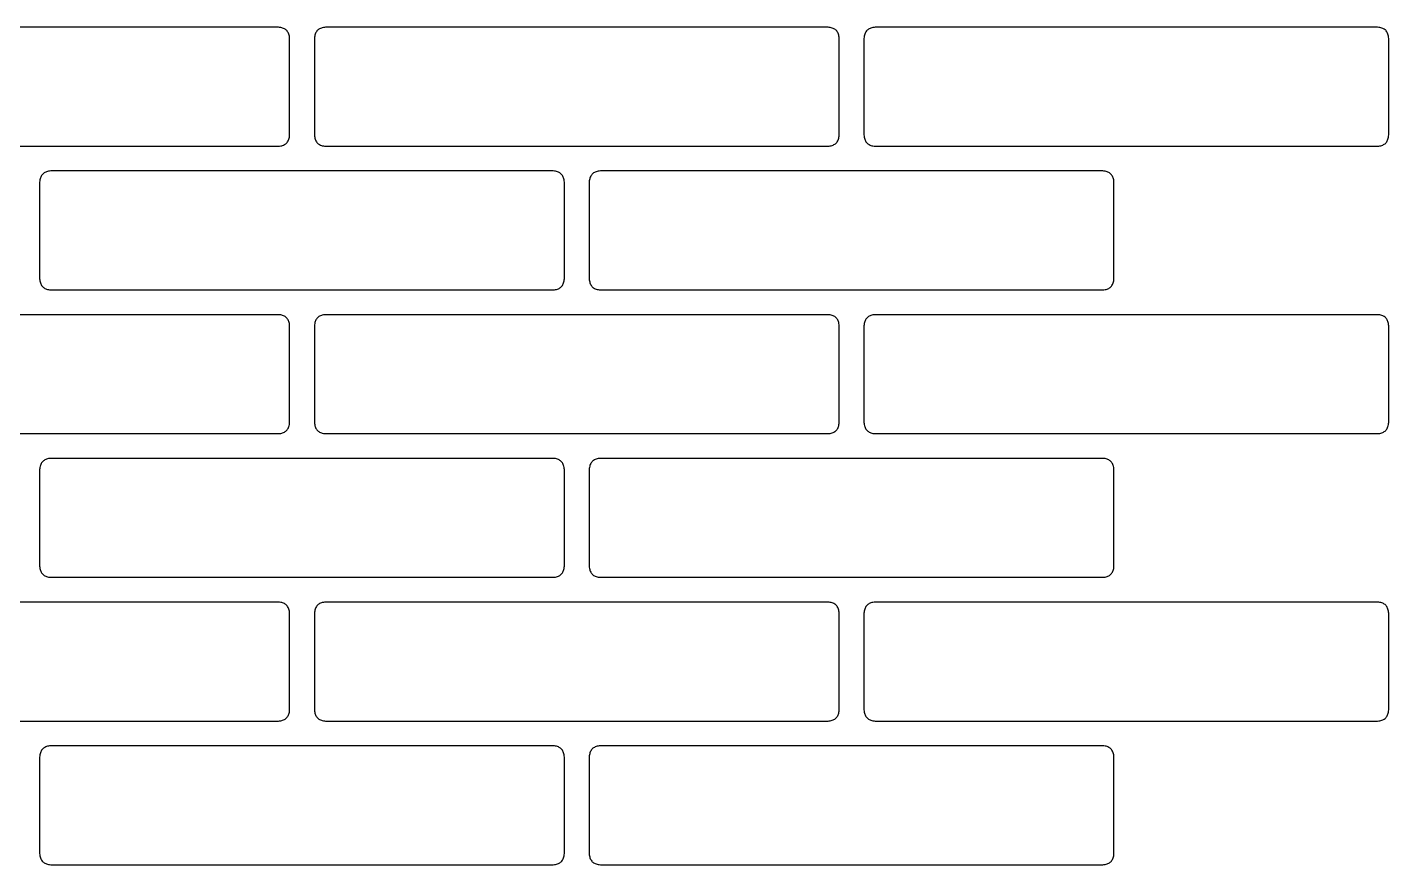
# Model space of a CAD drawing. Header units: metres. Extents: x 0 to 1210, y 0 to 744.
# Drawn here: x 660 to 1210, y 0 to 338 of the extents above; entities that cross this region are included whole.
import ezdxf

# ---------------------------------------------------------------- set-up
doc = ezdxf.new("R2010")
doc.units = ezdxf.units.M

msp = doc.modelspace()

# ---------------------------------------------------------------- linework, layer by layer
for p, q in [((761.36, 338), (559.55, 338)), ((761.85, 337.99), (761.36, 338)), ((762.31, 337.95), (761.85, 337.99)), ((762.75, 337.89), (762.31, 337.95)), ((763.16, 337.8), (762.75, 337.89)), ((763.55, 337.69), (763.16, 337.8)), ((763.91, 337.55), (763.55, 337.69)), ((764.25, 337.39), (763.91, 337.55)), ((764.56, 337.2), (764.25, 337.39)), ((764.85, 336.99), (764.56, 337.2)), ((765.11, 336.75), (764.85, 336.99)), ((765.35, 336.49), (765.11, 336.75)), ((765.56, 336.2), (765.35, 336.49)), ((765.75, 335.89), (765.56, 336.2)), ((765.91, 335.55), (765.75, 335.89)), ((766.05, 335.19), (765.91, 335.55)), ((776.81, 335.55), (776.68, 335.19)), ((776.98, 335.89), (776.81, 335.55)), ((777.16, 336.2), (776.98, 335.89)), ((777.38, 336.49), (777.16, 336.2)), ((777.61, 336.75), (777.38, 336.49)), ((777.88, 336.99), (777.61, 336.75)), ((778.16, 337.2), (777.88, 336.99)), ((778.48, 337.39), (778.16, 337.2)), ((778.81, 337.55), (778.48, 337.39)), ((779.18, 337.69), (778.81, 337.55)), ((779.56, 337.8), (779.18, 337.69)), ((779.98, 337.89), (779.56, 337.8)), ((780.41, 337.95), (779.98, 337.89)), ((780.88, 337.99), (780.41, 337.95)), ((781.36, 338), (780.88, 337.99)), ((983.18, 338), (781.36, 338)), ((983.67, 337.99), (983.18, 338)), ((984.13, 337.95), (983.67, 337.99)), ((984.57, 337.89), (984.13, 337.95)), ((984.98, 337.8), (984.57, 337.89)), ((985.37, 337.69), (984.98, 337.8)), ((985.73, 337.55), (985.37, 337.69)), ((986.07, 337.39), (985.73, 337.55)), ((986.38, 337.2), (986.07, 337.39)), ((986.67, 336.99), (986.38, 337.2)), ((986.93, 336.75), (986.67, 336.99)), ((987.17, 336.49), (986.93, 336.75)), ((987.38, 336.2), (987.17, 336.49)), ((987.57, 335.89), (987.38, 336.2)), ((987.73, 335.55), (987.57, 335.89)), ((987.87, 335.19), (987.73, 335.55)), ((998.63, 335.55), (998.49, 335.19)), ((998.79, 335.89), (998.63, 335.55)), ((998.98, 336.2), (998.79, 335.89)), ((999.19, 336.49), (998.98, 336.2)), ((999.43, 336.75), (999.19, 336.49)), ((999.69, 336.99), (999.43, 336.75)), ((999.98, 337.2), (999.69, 336.99)), ((1000.29, 337.39), (999.98, 337.2)), ((1000.63, 337.55), (1000.29, 337.39)), ((1000.99, 337.69), (1000.63, 337.55)), ((1001.38, 337.8), (1000.99, 337.69)), ((1001.79, 337.89), (1001.38, 337.8)), ((1002.23, 337.95), (1001.79, 337.89)), ((1002.69, 337.99), (1002.23, 337.95)), ((1003.18, 338), (1002.69, 337.99)), ((1205, 338), (1003.18, 338)), ((1205.49, 337.99), (1205, 338)), ((1205.95, 337.95), (1205.49, 337.99)), ((1206.39, 337.89), (1205.95, 337.95)), ((1206.8, 337.8), (1206.39, 337.89)), ((1207.19, 337.69), (1206.8, 337.8)), ((1207.55, 337.55), (1207.19, 337.69)), ((1207.89, 337.39), (1207.55, 337.55)), ((1208.2, 337.2), (1207.89, 337.39)), ((1208.49, 336.99), (1208.2, 337.2)), ((1208.75, 336.75), (1208.49, 336.99)), ((1208.99, 336.49), (1208.75, 336.75)), ((1209.2, 336.2), (1208.99, 336.49)), ((1209.39, 335.89), (1209.2, 336.2)), ((1209.55, 335.55), (1209.39, 335.89)), ((1209.69, 335.19), (1209.55, 335.55)), ((766.16, 334.8), (766.05, 335.19)), ((766.25, 334.39), (766.16, 334.8)), ((766.31, 333.95), (766.25, 334.39)), ((766.35, 333.49), (766.31, 333.95)), ((766.36, 333), (766.35, 333.49)), ((766.36, 295), (766.36, 333)), ((776.38, 333.49), (776.36, 333)), ((776.36, 333), (776.36, 295)), ((776.41, 333.95), (776.38, 333.49)), ((776.48, 334.39), (776.41, 333.95)), ((776.56, 334.8), (776.48, 334.39)), ((776.68, 335.19), (776.56, 334.8)), ((987.98, 334.8), (987.87, 335.19)), ((988.07, 334.39), (987.98, 334.8)), ((988.13, 333.95), (988.07, 334.39)), ((988.17, 333.49), (988.13, 333.95)), ((988.18, 333), (988.17, 333.49)), ((988.18, 295), (988.18, 333)), ((998.19, 333.49), (998.18, 333)), ((998.18, 333), (998.18, 295)), ((998.23, 333.95), (998.19, 333.49)), ((998.29, 334.39), (998.23, 333.95)), ((998.38, 334.8), (998.29, 334.39)), ((998.49, 335.19), (998.38, 334.8)), ((1209.8, 334.8), (1209.69, 335.19)), ((1209.89, 334.39), (1209.8, 334.8)), ((1209.95, 333.95), (1209.89, 334.39)), ((1209.99, 333.49), (1209.95, 333.95)), ((1210, 333), (1209.99, 333.49)), ((1210, 295), (1210, 333)), ((765.11, 291.25), (765.35, 291.51)), ((765.35, 291.51), (765.56, 291.8)), ((765.56, 291.8), (765.75, 292.11)), ((765.75, 292.11), (765.91, 292.45)), ((765.91, 292.45), (766.05, 292.81)), ((766.05, 292.81), (766.16, 293.2)), ((766.16, 293.2), (766.25, 293.61)), ((766.25, 293.61), (766.31, 294.05)), ((766.31, 294.05), (766.35, 294.51)), ((766.35, 294.51), (766.36, 295)), ((776.36, 295), (776.38, 294.51)), ((776.38, 294.51), (776.41, 294.05)), ((776.41, 294.05), (776.48, 293.61)), ((776.48, 293.61), (776.56, 293.2)), ((776.56, 293.2), (776.68, 292.81)), ((776.68, 292.81), (776.81, 292.45)), ((776.81, 292.45), (776.98, 292.11)), ((776.98, 292.11), (777.16, 291.8)), ((777.16, 291.8), (777.38, 291.51)), ((777.38, 291.51), (777.61, 291.25)), ((986.93, 291.25), (987.17, 291.51)), ((987.17, 291.51), (987.38, 291.8)), ((987.38, 291.8), (987.57, 292.11)), ((987.57, 292.11), (987.73, 292.45)), ((987.73, 292.45), (987.87, 292.81)), ((987.87, 292.81), (987.98, 293.2)), ((987.98, 293.2), (988.07, 293.61)), ((988.07, 293.61), (988.13, 294.05)), ((988.13, 294.05), (988.17, 294.51)), ((988.17, 294.51), (988.18, 295)), ((998.18, 295), (998.19, 294.51)), ((998.19, 294.51), (998.23, 294.05)), ((998.23, 294.05), (998.29, 293.61)), ((998.29, 293.61), (998.38, 293.2)), ((998.38, 293.2), (998.49, 292.81)), ((998.49, 292.81), (998.63, 292.45)), ((998.63, 292.45), (998.79, 292.11)), ((998.79, 292.11), (998.98, 291.8)), ((998.98, 291.8), (999.19, 291.51)), ((999.19, 291.51), (999.43, 291.25)), ((1208.75, 291.25), (1208.99, 291.51)), ((1208.99, 291.51), (1209.2, 291.8)), ((1209.2, 291.8), (1209.39, 292.11)), ((1209.39, 292.11), (1209.55, 292.45)), ((1209.55, 292.45), (1209.69, 292.81)), ((1209.69, 292.81), (1209.8, 293.2)), ((1209.8, 293.2), (1209.89, 293.61)), ((1209.89, 293.61), (1209.95, 294.05)), ((1209.95, 294.05), (1209.99, 294.51)), ((1209.99, 294.51), (1210, 295)), ((559.55, 290), (761.36, 290)), ((761.36, 290), (761.85, 290.01)), ((761.85, 290.01), (762.31, 290.05)), ((762.31, 290.05), (762.75, 290.11)), ((762.75, 290.11), (763.16, 290.2)), ((763.16, 290.2), (763.55, 290.31)), ((763.55, 290.31), (763.91, 290.45)), ((763.91, 290.45), (764.25, 290.61)), ((764.25, 290.61), (764.56, 290.8)), ((764.56, 290.8), (764.85, 291.01)), ((764.85, 291.01), (765.11, 291.25)), ((777.61, 291.25), (777.88, 291.01)), ((777.88, 291.01), (778.16, 290.8)), ((778.16, 290.8), (778.48, 290.61)), ((778.48, 290.61), (778.81, 290.45)), ((778.81, 290.45), (779.18, 290.31)), ((779.18, 290.31), (779.56, 290.2)), ((779.56, 290.2), (779.98, 290.11)), ((779.98, 290.11), (780.41, 290.05)), ((780.41, 290.05), (780.88, 290.01)), ((780.88, 290.01), (781.36, 290)), ((781.36, 290), (983.18, 290)), ((983.18, 290), (983.67, 290.01)), ((983.67, 290.01), (984.13, 290.05)), ((984.13, 290.05), (984.57, 290.11)), ((984.57, 290.11), (984.98, 290.2)), ((984.98, 290.2), (985.37, 290.31)), ((985.37, 290.31), (985.73, 290.45)), ((985.73, 290.45), (986.07, 290.61)), ((986.07, 290.61), (986.38, 290.8)), ((986.38, 290.8), (986.67, 291.01)), ((986.67, 291.01), (986.93, 291.25)), ((999.43, 291.25), (999.69, 291.01)), ((999.69, 291.01), (999.98, 290.8)), ((999.98, 290.8), (1000.29, 290.61)), ((1000.29, 290.61), (1000.63, 290.45)), ((1000.63, 290.45), (1000.99, 290.31)), ((1000.99, 290.31), (1001.38, 290.2)), ((1001.38, 290.2), (1001.79, 290.11)), ((1001.79, 290.11), (1002.23, 290.05)), ((1002.23, 290.05), (1002.69, 290.01)), ((1002.69, 290.01), (1003.18, 290)), ((1003.18, 290), (1205, 290)), ((1205, 290), (1205.49, 290.01)), ((1205.49, 290.01), (1205.95, 290.05)), ((1205.95, 290.05), (1206.39, 290.11)), ((1206.39, 290.11), (1206.8, 290.2)), ((1206.8, 290.2), (1207.19, 290.31)), ((1207.19, 290.31), (1207.55, 290.45)), ((1207.55, 290.45), (1207.89, 290.61)), ((1207.89, 290.61), (1208.2, 290.8)), ((1208.2, 290.8), (1208.49, 291.01)), ((1208.49, 291.01), (1208.75, 291.25)), ((665.47, 275.49), (665.45, 275)), ((665.45, 275), (665.45, 237)), ((665.5, 275.95), (665.47, 275.49)), ((665.57, 276.39), (665.5, 275.95)), ((665.65, 276.8), (665.57, 276.39)), ((665.77, 277.19), (665.65, 276.8)), ((665.9, 277.55), (665.77, 277.19)), ((666.07, 277.89), (665.9, 277.55)), ((666.25, 278.2), (666.07, 277.89)), ((666.47, 278.49), (666.25, 278.2)), ((666.7, 278.75), (666.47, 278.49)), ((666.97, 278.99), (666.7, 278.75)), ((667.25, 279.2), (666.97, 278.99)), ((667.57, 279.39), (667.25, 279.2)), ((667.9, 279.55), (667.57, 279.39)), ((668.27, 279.69), (667.9, 279.55)), ((668.65, 279.8), (668.27, 279.69)), ((669.07, 279.89), (668.65, 279.8)), ((669.5, 279.95), (669.07, 279.89)), ((669.97, 279.99), (669.5, 279.95)), ((670.45, 280), (669.97, 279.99)), ((872.27, 280), (670.45, 280)), ((872.76, 279.99), (872.27, 280)), ((873.22, 279.95), (872.76, 279.99)), ((873.66, 279.89), (873.22, 279.95)), ((874.07, 279.8), (873.66, 279.89)), ((874.46, 279.69), (874.07, 279.8)), ((874.82, 279.55), (874.46, 279.69)), ((875.16, 279.39), (874.82, 279.55)), ((875.47, 279.2), (875.16, 279.39)), ((875.76, 278.99), (875.47, 279.2)), ((876.02, 278.75), (875.76, 278.99)), ((876.26, 278.49), (876.02, 278.75)), ((876.47, 278.2), (876.26, 278.49)), ((876.66, 277.89), (876.47, 278.2)), ((876.82, 277.55), (876.66, 277.89)), ((876.96, 277.19), (876.82, 277.55)), ((877.07, 276.8), (876.96, 277.19)), ((877.16, 276.39), (877.07, 276.8)), ((877.22, 275.95), (877.16, 276.39)), ((877.26, 275.49), (877.22, 275.95)), ((877.27, 275), (877.26, 275.49)), ((877.27, 237), (877.27, 275)), ((887.29, 275.49), (887.27, 275)), ((887.27, 275), (887.27, 237)), ((887.32, 275.95), (887.29, 275.49)), ((887.39, 276.39), (887.32, 275.95)), ((887.47, 276.8), (887.39, 276.39)), ((887.59, 277.19), (887.47, 276.8)), ((887.72, 277.55), (887.59, 277.19)), ((887.89, 277.89), (887.72, 277.55)), ((888.07, 278.2), (887.89, 277.89)), ((888.29, 278.49), (888.07, 278.2)), ((888.52, 278.75), (888.29, 278.49)), ((888.79, 278.99), (888.52, 278.75)), ((889.07, 279.2), (888.79, 278.99)), ((889.39, 279.39), (889.07, 279.2)), ((889.72, 279.55), (889.39, 279.39)), ((890.09, 279.69), (889.72, 279.55)), ((890.47, 279.8), (890.09, 279.69)), ((890.89, 279.89), (890.47, 279.8)), ((891.32, 279.95), (890.89, 279.89)), ((891.79, 279.99), (891.32, 279.95)), ((892.27, 280), (891.79, 279.99)), ((1094.09, 280), (892.27, 280)), ((1094.58, 279.99), (1094.09, 280)), ((1095.04, 279.95), (1094.58, 279.99)), ((1095.48, 279.89), (1095.04, 279.95)), ((1095.89, 279.8), (1095.48, 279.89)), ((1096.28, 279.69), (1095.89, 279.8)), ((1096.64, 279.55), (1096.28, 279.69)), ((1096.98, 279.39), (1096.64, 279.55)), ((1097.29, 279.2), (1096.98, 279.39)), ((1097.58, 278.99), (1097.29, 279.2)), ((1097.84, 278.75), (1097.58, 278.99)), ((1098.08, 278.49), (1097.84, 278.75)), ((1098.29, 278.2), (1098.08, 278.49)), ((1098.48, 277.89), (1098.29, 278.2)), ((1098.64, 277.55), (1098.48, 277.89)), ((1098.78, 277.19), (1098.64, 277.55)), ((1098.89, 276.8), (1098.78, 277.19)), ((1098.98, 276.39), (1098.89, 276.8)), ((1099.04, 275.95), (1098.98, 276.39)), ((1099.08, 275.49), (1099.04, 275.95)), ((1099.09, 275), (1099.08, 275.49)), ((1099.09, 237), (1099.09, 275)), ((665.45, 237), (665.47, 236.51)), ((665.47, 236.51), (665.5, 236.05)), ((877.22, 236.05), (877.26, 236.51)), ((877.26, 236.51), (877.27, 237)), ((887.27, 237), (887.29, 236.51)), ((887.29, 236.51), (887.32, 236.05)), ((1099.04, 236.05), (1099.08, 236.51)), ((1099.08, 236.51), (1099.09, 237)), ((665.5, 236.05), (665.57, 235.61)), ((665.57, 235.61), (665.65, 235.2)), ((665.65, 235.2), (665.77, 234.81)), ((665.77, 234.81), (665.9, 234.45)), ((665.9, 234.45), (666.07, 234.11)), ((666.07, 234.11), (666.25, 233.8)), ((666.25, 233.8), (666.47, 233.51)), ((666.47, 233.51), (666.7, 233.25)), ((666.7, 233.25), (666.97, 233.01)), ((666.97, 233.01), (667.25, 232.8)), ((667.25, 232.8), (667.57, 232.61)), ((667.57, 232.61), (667.9, 232.45)), ((667.9, 232.45), (668.27, 232.31)), ((668.27, 232.31), (668.65, 232.2)), ((668.65, 232.2), (669.07, 232.11)), ((669.07, 232.11), (669.5, 232.05)), ((669.5, 232.05), (669.97, 232.01)), ((669.97, 232.01), (670.45, 232)), ((670.45, 232), (872.27, 232)), ((872.27, 232), (872.76, 232.01)), ((872.76, 232.01), (873.22, 232.05)), ((873.22, 232.05), (873.66, 232.11)), ((873.66, 232.11), (874.07, 232.2)), ((874.07, 232.2), (874.46, 232.31)), ((874.46, 232.31), (874.82, 232.45)), ((874.82, 232.45), (875.16, 232.61)), ((875.16, 232.61), (875.47, 232.8)), ((875.47, 232.8), (875.76, 233.01)), ((875.76, 233.01), (876.02, 233.25)), ((876.02, 233.25), (876.26, 233.51)), ((876.26, 233.51), (876.47, 233.8)), ((876.47, 233.8), (876.66, 234.11)), ((876.66, 234.11), (876.82, 234.45)), ((876.82, 234.45), (876.96, 234.81)), ((876.96, 234.81), (877.07, 235.2)), ((877.07, 235.2), (877.16, 235.61)), ((877.16, 235.61), (877.22, 236.05)), ((887.32, 236.05), (887.39, 235.61)), ((887.39, 235.61), (887.47, 235.2)), ((887.47, 235.2), (887.59, 234.81)), ((887.59, 234.81), (887.72, 234.45)), ((887.72, 234.45), (887.89, 234.11)), ((887.89, 234.11), (888.07, 233.8)), ((888.07, 233.8), (888.29, 233.51)), ((888.29, 233.51), (888.52, 233.25)), ((888.52, 233.25), (888.79, 233.01)), ((888.79, 233.01), (889.07, 232.8)), ((889.07, 232.8), (889.39, 232.61)), ((889.39, 232.61), (889.72, 232.45)), ((889.72, 232.45), (890.09, 232.31)), ((890.09, 232.31), (890.47, 232.2)), ((890.47, 232.2), (890.89, 232.11)), ((890.89, 232.11), (891.32, 232.05)), ((891.32, 232.05), (891.79, 232.01)), ((891.79, 232.01), (892.27, 232)), ((892.27, 232), (1094.09, 232)), ((1094.09, 232), (1094.58, 232.01)), ((1094.58, 232.01), (1095.04, 232.05)), ((1095.04, 232.05), (1095.48, 232.11)), ((1095.48, 232.11), (1095.89, 232.2)), ((1095.89, 232.2), (1096.28, 232.31)), ((1096.28, 232.31), (1096.64, 232.45)), ((1096.64, 232.45), (1096.98, 232.61)), ((1096.98, 232.61), (1097.29, 232.8)), ((1097.29, 232.8), (1097.58, 233.01)), ((1097.58, 233.01), (1097.84, 233.25)), ((1097.84, 233.25), (1098.08, 233.51)), ((1098.08, 233.51), (1098.29, 233.8)), ((1098.29, 233.8), (1098.48, 234.11)), ((1098.48, 234.11), (1098.64, 234.45)), ((1098.64, 234.45), (1098.78, 234.81)), ((1098.78, 234.81), (1098.89, 235.2)), ((1098.89, 235.2), (1098.98, 235.61)), ((1098.98, 235.61), (1099.04, 236.05)), ((761.36, 222), (559.55, 222)), ((761.85, 221.99), (761.36, 222)), ((762.31, 221.95), (761.85, 221.99)), ((762.75, 221.89), (762.31, 221.95)), ((763.16, 221.8), (762.75, 221.89)), ((763.55, 221.69), (763.16, 221.8)), ((763.91, 221.55), (763.55, 221.69)), ((764.25, 221.39), (763.91, 221.55)), ((764.56, 221.2), (764.25, 221.39)), ((764.85, 220.99), (764.56, 221.2)), ((765.11, 220.75), (764.85, 220.99)), ((765.35, 220.49), (765.11, 220.75)), ((765.56, 220.2), (765.35, 220.49)), ((765.75, 219.89), (765.56, 220.2)), ((765.91, 219.55), (765.75, 219.89)), ((776.98, 219.89), (776.81, 219.55)), ((777.16, 220.2), (776.98, 219.89)), ((777.38, 220.49), (777.16, 220.2)), ((777.61, 220.75), (777.38, 220.49)), ((777.88, 220.99), (777.61, 220.75)), ((778.16, 221.2), (777.88, 220.99)), ((778.48, 221.39), (778.16, 221.2)), ((778.81, 221.55), (778.48, 221.39)), ((779.18, 221.69), (778.81, 221.55)), ((779.56, 221.8), (779.18, 221.69)), ((779.98, 221.89), (779.56, 221.8)), ((780.41, 221.95), (779.98, 221.89)), ((780.88, 221.99), (780.41, 221.95)), ((781.36, 222), (780.88, 221.99)), ((983.18, 222), (781.36, 222)), ((983.67, 221.99), (983.18, 222)), ((984.13, 221.95), (983.67, 221.99)), ((984.57, 221.89), (984.13, 221.95)), ((984.98, 221.8), (984.57, 221.89)), ((985.37, 221.69), (984.98, 221.8)), ((985.73, 221.55), (985.37, 221.69)), ((986.07, 221.39), (985.73, 221.55)), ((986.38, 221.2), (986.07, 221.39)), ((986.67, 220.99), (986.38, 221.2)), ((986.93, 220.75), (986.67, 220.99)), ((987.17, 220.49), (986.93, 220.75)), ((987.38, 220.2), (987.17, 220.49)), ((987.57, 219.89), (987.38, 220.2)), ((987.73, 219.55), (987.57, 219.89)), ((998.79, 219.89), (998.63, 219.55)), ((998.98, 220.2), (998.79, 219.89)), ((999.19, 220.49), (998.98, 220.2)), ((999.43, 220.75), (999.19, 220.49)), ((999.69, 220.99), (999.43, 220.75)), ((999.98, 221.2), (999.69, 220.99)), ((1000.29, 221.39), (999.98, 221.2)), ((1000.63, 221.55), (1000.29, 221.39)), ((1000.99, 221.69), (1000.63, 221.55)), ((1001.38, 221.8), (1000.99, 221.69)), ((1001.79, 221.89), (1001.38, 221.8)), ((1002.23, 221.95), (1001.79, 221.89)), ((1002.69, 221.99), (1002.23, 221.95)), ((1003.18, 222), (1002.69, 221.99)), ((1205, 222), (1003.18, 222)), ((1205.49, 221.99), (1205, 222)), ((1205.95, 221.95), (1205.49, 221.99)), ((1206.39, 221.89), (1205.95, 221.95)), ((1206.8, 221.8), (1206.39, 221.89)), ((1207.19, 221.69), (1206.8, 221.8)), ((1207.55, 221.55), (1207.19, 221.69)), ((1207.89, 221.39), (1207.55, 221.55)), ((1208.2, 221.2), (1207.89, 221.39)), ((1208.49, 220.99), (1208.2, 221.2)), ((1208.75, 220.75), (1208.49, 220.99)), ((1208.99, 220.49), (1208.75, 220.75)), ((1209.2, 220.2), (1208.99, 220.49)), ((1209.39, 219.89), (1209.2, 220.2)), ((1209.55, 219.55), (1209.39, 219.89)), ((766.05, 219.19), (765.91, 219.55)), ((766.16, 218.8), (766.05, 219.19)), ((766.25, 218.39), (766.16, 218.8)), ((766.31, 217.95), (766.25, 218.39)), ((766.35, 217.49), (766.31, 217.95)), ((766.36, 217), (766.35, 217.49)), ((766.36, 179), (766.36, 217)), ((776.38, 217.49), (776.36, 217)), ((776.36, 217), (776.36, 179)), ((776.41, 217.95), (776.38, 217.49)), ((776.48, 218.39), (776.41, 217.95)), ((776.56, 218.8), (776.48, 218.39)), ((776.68, 219.19), (776.56, 218.8)), ((776.81, 219.55), (776.68, 219.19)), ((987.87, 219.19), (987.73, 219.55)), ((987.98, 218.8), (987.87, 219.19)), ((988.07, 218.39), (987.98, 218.8)), ((988.13, 217.95), (988.07, 218.39)), ((988.17, 217.49), (988.13, 217.95)), ((988.18, 217), (988.17, 217.49)), ((988.18, 179), (988.18, 217)), ((998.19, 217.49), (998.18, 217)), ((998.18, 217), (998.18, 179)), ((998.23, 217.95), (998.19, 217.49)), ((998.29, 218.39), (998.23, 217.95)), ((998.38, 218.8), (998.29, 218.39)), ((998.49, 219.19), (998.38, 218.8)), ((998.63, 219.55), (998.49, 219.19)), ((1209.69, 219.19), (1209.55, 219.55)), ((1209.8, 218.8), (1209.69, 219.19)), ((1209.89, 218.39), (1209.8, 218.8)), ((1209.95, 217.95), (1209.89, 218.39)), ((1209.99, 217.49), (1209.95, 217.95)), ((1210, 217), (1209.99, 217.49)), ((1210, 179), (1210, 217)), ((765.56, 175.8), (765.75, 176.11)), ((765.75, 176.11), (765.91, 176.45)), ((765.91, 176.45), (766.05, 176.81)), ((766.05, 176.81), (766.16, 177.2)), ((766.16, 177.2), (766.25, 177.61)), ((766.25, 177.61), (766.31, 178.05)), ((766.31, 178.05), (766.35, 178.51)), ((766.35, 178.51), (766.36, 179)), ((776.36, 179), (776.38, 178.51)), ((776.38, 178.51), (776.41, 178.05)), ((776.41, 178.05), (776.48, 177.61)), ((776.48, 177.61), (776.56, 177.2)), ((776.56, 177.2), (776.68, 176.81)), ((776.68, 176.81), (776.81, 176.45)), ((776.81, 176.45), (776.98, 176.11)), ((776.98, 176.11), (777.16, 175.8)), ((987.38, 175.8), (987.57, 176.11)), ((987.57, 176.11), (987.73, 176.45)), ((987.73, 176.45), (987.87, 176.81)), ((987.87, 176.81), (987.98, 177.2)), ((987.98, 177.2), (988.07, 177.61)), ((988.07, 177.61), (988.13, 178.05)), ((988.13, 178.05), (988.17, 178.51)), ((988.17, 178.51), (988.18, 179)), ((998.18, 179), (998.19, 178.51)), ((998.19, 178.51), (998.23, 178.05)), ((998.23, 178.05), (998.29, 177.61)), ((998.29, 177.61), (998.38, 177.2)), ((998.38, 177.2), (998.49, 176.81)), ((998.49, 176.81), (998.63, 176.45)), ((998.63, 176.45), (998.79, 176.11)), ((998.79, 176.11), (998.98, 175.8)), ((1209.2, 175.8), (1209.39, 176.11)), ((1209.39, 176.11), (1209.55, 176.45)), ((1209.55, 176.45), (1209.69, 176.81)), ((1209.69, 176.81), (1209.8, 177.2)), ((1209.8, 177.2), (1209.89, 177.61)), ((1209.89, 177.61), (1209.95, 178.05)), ((1209.95, 178.05), (1209.99, 178.51)), ((1209.99, 178.51), (1210, 179)), ((559.55, 174), (761.36, 174)), ((761.36, 174), (761.85, 174.01)), ((761.85, 174.01), (762.31, 174.05)), ((762.31, 174.05), (762.75, 174.11)), ((762.75, 174.11), (763.16, 174.2)), ((763.16, 174.2), (763.55, 174.31)), ((763.55, 174.31), (763.91, 174.45)), ((763.91, 174.45), (764.25, 174.61)), ((764.25, 174.61), (764.56, 174.8)), ((764.56, 174.8), (764.85, 175.01)), ((764.85, 175.01), (765.11, 175.25)), ((765.11, 175.25), (765.35, 175.51)), ((765.35, 175.51), (765.56, 175.8)), ((777.16, 175.8), (777.38, 175.51)), ((777.38, 175.51), (777.61, 175.25)), ((777.61, 175.25), (777.88, 175.01)), ((777.88, 175.01), (778.16, 174.8)), ((778.16, 174.8), (778.48, 174.61)), ((778.48, 174.61), (778.81, 174.45)), ((778.81, 174.45), (779.18, 174.31)), ((779.18, 174.31), (779.56, 174.2)), ((779.56, 174.2), (779.98, 174.11)), ((779.98, 174.11), (780.41, 174.05)), ((780.41, 174.05), (780.88, 174.01)), ((780.88, 174.01), (781.36, 174)), ((781.36, 174), (983.18, 174)), ((983.18, 174), (983.67, 174.01)), ((983.67, 174.01), (984.13, 174.05)), ((984.13, 174.05), (984.57, 174.11)), ((984.57, 174.11), (984.98, 174.2)), ((984.98, 174.2), (985.37, 174.31)), ((985.37, 174.31), (985.73, 174.45)), ((985.73, 174.45), (986.07, 174.61)), ((986.07, 174.61), (986.38, 174.8)), ((986.38, 174.8), (986.67, 175.01)), ((986.67, 175.01), (986.93, 175.25)), ((986.93, 175.25), (987.17, 175.51)), ((987.17, 175.51), (987.38, 175.8)), ((998.98, 175.8), (999.19, 175.51)), ((999.19, 175.51), (999.43, 175.25)), ((999.43, 175.25), (999.69, 175.01)), ((999.69, 175.01), (999.98, 174.8)), ((999.98, 174.8), (1000.29, 174.61)), ((1000.29, 174.61), (1000.63, 174.45)), ((1000.63, 174.45), (1000.99, 174.31)), ((1000.99, 174.31), (1001.38, 174.2)), ((1001.38, 174.2), (1001.79, 174.11)), ((1001.79, 174.11), (1002.23, 174.05)), ((1002.23, 174.05), (1002.69, 174.01)), ((1002.69, 174.01), (1003.18, 174)), ((1003.18, 174), (1205, 174)), ((1205, 174), (1205.49, 174.01)), ((1205.49, 174.01), (1205.95, 174.05)), ((1205.95, 174.05), (1206.39, 174.11)), ((1206.39, 174.11), (1206.8, 174.2)), ((1206.8, 174.2), (1207.19, 174.31)), ((1207.19, 174.31), (1207.55, 174.45)), ((1207.55, 174.45), (1207.89, 174.61)), ((1207.89, 174.61), (1208.2, 174.8)), ((1208.2, 174.8), (1208.49, 175.01)), ((1208.49, 175.01), (1208.75, 175.25)), ((1208.75, 175.25), (1208.99, 175.51)), ((1208.99, 175.51), (1209.2, 175.8)), ((665.47, 159.49), (665.45, 159)), ((665.5, 159.95), (665.47, 159.49)), ((665.57, 160.39), (665.5, 159.95)), ((665.65, 160.8), (665.57, 160.39)), ((665.77, 161.19), (665.65, 160.8)), ((665.9, 161.55), (665.77, 161.19)), ((666.07, 161.89), (665.9, 161.55)), ((666.25, 162.2), (666.07, 161.89)), ((666.47, 162.49), (666.25, 162.2)), ((666.7, 162.75), (666.47, 162.49)), ((666.97, 162.99), (666.7, 162.75)), ((667.25, 163.2), (666.97, 162.99)), ((667.57, 163.39), (667.25, 163.2)), ((667.9, 163.55), (667.57, 163.39)), ((668.27, 163.69), (667.9, 163.55)), ((668.65, 163.8), (668.27, 163.69)), ((669.07, 163.89), (668.65, 163.8)), ((669.5, 163.95), (669.07, 163.89)), ((669.97, 163.99), (669.5, 163.95)), ((670.45, 164), (669.97, 163.99)), ((872.27, 164), (670.45, 164)), ((872.76, 163.99), (872.27, 164)), ((873.22, 163.95), (872.76, 163.99)), ((873.66, 163.89), (873.22, 163.95)), ((874.07, 163.8), (873.66, 163.89)), ((874.46, 163.69), (874.07, 163.8)), ((874.82, 163.55), (874.46, 163.69)), ((875.16, 163.39), (874.82, 163.55)), ((875.47, 163.2), (875.16, 163.39)), ((875.76, 162.99), (875.47, 163.2)), ((876.02, 162.75), (875.76, 162.99)), ((876.26, 162.49), (876.02, 162.75)), ((876.47, 162.2), (876.26, 162.49)), ((876.66, 161.89), (876.47, 162.2)), ((876.82, 161.55), (876.66, 161.89)), ((876.96, 161.19), (876.82, 161.55)), ((877.07, 160.8), (876.96, 161.19)), ((877.16, 160.39), (877.07, 160.8)), ((877.22, 159.95), (877.16, 160.39)), ((877.26, 159.49), (877.22, 159.95)), ((877.27, 159), (877.26, 159.49)), ((887.29, 159.49), (887.27, 159)), ((887.32, 159.95), (887.29, 159.49)), ((887.39, 160.39), (887.32, 159.95)), ((887.47, 160.8), (887.39, 160.39)), ((887.59, 161.19), (887.47, 160.8)), ((887.72, 161.55), (887.59, 161.19)), ((887.89, 161.89), (887.72, 161.55)), ((888.07, 162.2), (887.89, 161.89)), ((888.29, 162.49), (888.07, 162.2)), ((888.52, 162.75), (888.29, 162.49)), ((888.79, 162.99), (888.52, 162.75)), ((889.07, 163.2), (888.79, 162.99)), ((889.39, 163.39), (889.07, 163.2)), ((889.72, 163.55), (889.39, 163.39)), ((890.09, 163.69), (889.72, 163.55)), ((890.47, 163.8), (890.09, 163.69)), ((890.89, 163.89), (890.47, 163.8)), ((891.32, 163.95), (890.89, 163.89)), ((891.79, 163.99), (891.32, 163.95)), ((892.27, 164), (891.79, 163.99)), ((1094.09, 164), (892.27, 164)), ((1094.58, 163.99), (1094.09, 164)), ((1095.04, 163.95), (1094.58, 163.99)), ((1095.48, 163.89), (1095.04, 163.95)), ((1095.89, 163.8), (1095.48, 163.89)), ((1096.28, 163.69), (1095.89, 163.8)), ((1096.64, 163.55), (1096.28, 163.69)), ((1096.98, 163.39), (1096.64, 163.55)), ((1097.29, 163.2), (1096.98, 163.39)), ((1097.58, 162.99), (1097.29, 163.2)), ((1097.84, 162.75), (1097.58, 162.99)), ((1098.08, 162.49), (1097.84, 162.75)), ((1098.29, 162.2), (1098.08, 162.49)), ((1098.48, 161.89), (1098.29, 162.2)), ((1098.64, 161.55), (1098.48, 161.89)), ((1098.78, 161.19), (1098.64, 161.55)), ((1098.89, 160.8), (1098.78, 161.19)), ((1098.98, 160.39), (1098.89, 160.8)), ((1099.04, 159.95), (1098.98, 160.39)), ((1099.08, 159.49), (1099.04, 159.95)), ((1099.09, 159), (1099.08, 159.49)), ((665.45, 159), (665.45, 121)), ((877.27, 121), (877.27, 159)), ((887.27, 159), (887.27, 121)), ((1099.09, 121), (1099.09, 159)), ((665.45, 121), (665.47, 120.51)), ((877.26, 120.51), (877.27, 121)), ((887.27, 121), (887.29, 120.51)), ((1099.08, 120.51), (1099.09, 121)), ((665.47, 120.51), (665.5, 120.05)), ((665.5, 120.05), (665.57, 119.61)), ((665.57, 119.61), (665.65, 119.2)), ((665.65, 119.2), (665.77, 118.81)), ((665.77, 118.81), (665.9, 118.45)), ((665.9, 118.45), (666.07, 118.11)), ((666.07, 118.11), (666.25, 117.8)), ((666.25, 117.8), (666.47, 117.51)), ((666.47, 117.51), (666.7, 117.25)), ((666.7, 117.25), (666.97, 117.01)), ((666.97, 117.01), (667.25, 116.8)), ((667.25, 116.8), (667.57, 116.61)), ((667.57, 116.61), (667.9, 116.45)), ((667.9, 116.45), (668.27, 116.31)), ((668.27, 116.31), (668.65, 116.2)), ((668.65, 116.2), (669.07, 116.11)), ((669.07, 116.11), (669.5, 116.05)), ((669.5, 116.05), (669.97, 116.01)), ((669.97, 116.01), (670.45, 116)), ((670.45, 116), (872.27, 116)), ((872.27, 116), (872.76, 116.01)), ((872.76, 116.01), (873.22, 116.05)), ((873.22, 116.05), (873.66, 116.11)), ((873.66, 116.11), (874.07, 116.2)), ((874.07, 116.2), (874.46, 116.31)), ((874.46, 116.31), (874.82, 116.45)), ((874.82, 116.45), (875.16, 116.61)), ((875.16, 116.61), (875.47, 116.8)), ((875.47, 116.8), (875.76, 117.01)), ((875.76, 117.01), (876.02, 117.25)), ((876.02, 117.25), (876.26, 117.51)), ((876.26, 117.51), (876.47, 117.8)), ((876.47, 117.8), (876.66, 118.11)), ((876.66, 118.11), (876.82, 118.45)), ((876.82, 118.45), (876.96, 118.81)), ((876.96, 118.81), (877.07, 119.2)), ((877.07, 119.2), (877.16, 119.61)), ((877.16, 119.61), (877.22, 120.05)), ((877.22, 120.05), (877.26, 120.51)), ((887.29, 120.51), (887.32, 120.05)), ((887.32, 120.05), (887.39, 119.61)), ((887.39, 119.61), (887.47, 119.2)), ((887.47, 119.2), (887.59, 118.81)), ((887.59, 118.81), (887.72, 118.45)), ((887.72, 118.45), (887.89, 118.11)), ((887.89, 118.11), (888.07, 117.8)), ((888.07, 117.8), (888.29, 117.51)), ((888.29, 117.51), (888.52, 117.25)), ((888.52, 117.25), (888.79, 117.01)), ((888.79, 117.01), (889.07, 116.8)), ((889.07, 116.8), (889.39, 116.61)), ((889.39, 116.61), (889.72, 116.45)), ((889.72, 116.45), (890.09, 116.31)), ((890.09, 116.31), (890.47, 116.2)), ((890.47, 116.2), (890.89, 116.11)), ((890.89, 116.11), (891.32, 116.05)), ((891.32, 116.05), (891.79, 116.01)), ((891.79, 116.01), (892.27, 116)), ((892.27, 116), (1094.09, 116)), ((1094.09, 116), (1094.58, 116.01)), ((1094.58, 116.01), (1095.04, 116.05)), ((1095.04, 116.05), (1095.48, 116.11)), ((1095.48, 116.11), (1095.89, 116.2)), ((1095.89, 116.2), (1096.28, 116.31)), ((1096.28, 116.31), (1096.64, 116.45)), ((1096.64, 116.45), (1096.98, 116.61)), ((1096.98, 116.61), (1097.29, 116.8)), ((1097.29, 116.8), (1097.58, 117.01)), ((1097.58, 117.01), (1097.84, 117.25)), ((1097.84, 117.25), (1098.08, 117.51)), ((1098.08, 117.51), (1098.29, 117.8)), ((1098.29, 117.8), (1098.48, 118.11)), ((1098.48, 118.11), (1098.64, 118.45)), ((1098.64, 118.45), (1098.78, 118.81)), ((1098.78, 118.81), (1098.89, 119.2)), ((1098.89, 119.2), (1098.98, 119.61)), ((1098.98, 119.61), (1099.04, 120.05)), ((1099.04, 120.05), (1099.08, 120.51)), ((761.36, 106), (559.55, 106)), ((761.85, 105.99), (761.36, 106)), ((762.31, 105.95), (761.85, 105.99)), ((762.75, 105.89), (762.31, 105.95)), ((763.16, 105.8), (762.75, 105.89)), ((763.55, 105.69), (763.16, 105.8)), ((763.91, 105.55), (763.55, 105.69)), ((764.25, 105.39), (763.91, 105.55)), ((764.56, 105.2), (764.25, 105.39)), ((764.85, 104.99), (764.56, 105.2)), ((765.11, 104.75), (764.85, 104.99)), ((765.35, 104.49), (765.11, 104.75)), ((765.56, 104.2), (765.35, 104.49)), ((777.38, 104.49), (777.16, 104.2)), ((777.61, 104.75), (777.38, 104.49)), ((777.88, 104.99), (777.61, 104.75)), ((778.16, 105.2), (777.88, 104.99)), ((778.48, 105.39), (778.16, 105.2)), ((778.81, 105.55), (778.48, 105.39)), ((779.18, 105.69), (778.81, 105.55)), ((779.56, 105.8), (779.18, 105.69)), ((779.98, 105.89), (779.56, 105.8)), ((780.41, 105.95), (779.98, 105.89)), ((780.88, 105.99), (780.41, 105.95)), ((781.36, 106), (780.88, 105.99)), ((983.18, 106), (781.36, 106)), ((983.67, 105.99), (983.18, 106)), ((984.13, 105.95), (983.67, 105.99)), ((984.57, 105.89), (984.13, 105.95)), ((984.98, 105.8), (984.57, 105.89)), ((985.37, 105.69), (984.98, 105.8)), ((985.73, 105.55), (985.37, 105.69)), ((986.07, 105.39), (985.73, 105.55)), ((986.38, 105.2), (986.07, 105.39)), ((986.67, 104.99), (986.38, 105.2)), ((986.93, 104.75), (986.67, 104.99)), ((987.17, 104.49), (986.93, 104.75)), ((987.38, 104.2), (987.17, 104.49)), ((999.19, 104.49), (998.98, 104.2)), ((999.43, 104.75), (999.19, 104.49)), ((999.69, 104.99), (999.43, 104.75)), ((999.98, 105.2), (999.69, 104.99)), ((1000.29, 105.39), (999.98, 105.2)), ((1000.63, 105.55), (1000.29, 105.39)), ((1000.99, 105.69), (1000.63, 105.55)), ((1001.38, 105.8), (1000.99, 105.69)), ((1001.79, 105.89), (1001.38, 105.8)), ((1002.23, 105.95), (1001.79, 105.89)), ((1002.69, 105.99), (1002.23, 105.95)), ((1003.18, 106), (1002.69, 105.99)), ((1205, 106), (1003.18, 106)), ((1205.49, 105.99), (1205, 106)), ((1205.95, 105.95), (1205.49, 105.99)), ((1206.39, 105.89), (1205.95, 105.95)), ((1206.8, 105.8), (1206.39, 105.89)), ((1207.19, 105.69), (1206.8, 105.8)), ((1207.55, 105.55), (1207.19, 105.69)), ((1207.89, 105.39), (1207.55, 105.55)), ((1208.2, 105.2), (1207.89, 105.39)), ((1208.49, 104.99), (1208.2, 105.2)), ((1208.75, 104.75), (1208.49, 104.99)), ((1208.99, 104.49), (1208.75, 104.75)), ((1209.2, 104.2), (1208.99, 104.49)), ((765.75, 103.89), (765.56, 104.2)), ((765.91, 103.55), (765.75, 103.89)), ((766.05, 103.19), (765.91, 103.55)), ((766.16, 102.8), (766.05, 103.19)), ((766.25, 102.39), (766.16, 102.8)), ((766.31, 101.95), (766.25, 102.39)), ((766.35, 101.49), (766.31, 101.95)), ((766.36, 101), (766.35, 101.49)), ((766.36, 63), (766.36, 101)), ((776.38, 101.49), (776.36, 101)), ((776.36, 101), (776.36, 63)), ((776.41, 101.95), (776.38, 101.49)), ((776.48, 102.39), (776.41, 101.95)), ((776.56, 102.8), (776.48, 102.39)), ((776.68, 103.19), (776.56, 102.8)), ((776.81, 103.55), (776.68, 103.19)), ((776.98, 103.89), (776.81, 103.55)), ((777.16, 104.2), (776.98, 103.89)), ((987.57, 103.89), (987.38, 104.2)), ((987.73, 103.55), (987.57, 103.89)), ((987.87, 103.19), (987.73, 103.55)), ((987.98, 102.8), (987.87, 103.19)), ((988.07, 102.39), (987.98, 102.8)), ((988.13, 101.95), (988.07, 102.39)), ((988.17, 101.49), (988.13, 101.95)), ((988.18, 101), (988.17, 101.49)), ((988.18, 63), (988.18, 101)), ((998.19, 101.49), (998.18, 101)), ((998.18, 101), (998.18, 63)), ((998.23, 101.95), (998.19, 101.49)), ((998.29, 102.39), (998.23, 101.95)), ((998.38, 102.8), (998.29, 102.39)), ((998.49, 103.19), (998.38, 102.8)), ((998.63, 103.55), (998.49, 103.19)), ((998.79, 103.89), (998.63, 103.55)), ((998.98, 104.2), (998.79, 103.89)), ((1209.39, 103.89), (1209.2, 104.2)), ((1209.55, 103.55), (1209.39, 103.89)), ((1209.69, 103.19), (1209.55, 103.55)), ((1209.8, 102.8), (1209.69, 103.19)), ((1209.89, 102.39), (1209.8, 102.8)), ((1209.95, 101.95), (1209.89, 102.39)), ((1209.99, 101.49), (1209.95, 101.95)), ((1210, 101), (1209.99, 101.49)), ((1210, 63), (1210, 101)), ((765.91, 60.45), (766.05, 60.81)), ((766.05, 60.81), (766.16, 61.2)), ((766.16, 61.2), (766.25, 61.61)), ((766.25, 61.61), (766.31, 62.05)), ((766.31, 62.05), (766.35, 62.51)), ((766.35, 62.51), (766.36, 63)), ((776.36, 63), (776.38, 62.51)), ((776.38, 62.51), (776.41, 62.05)), ((776.41, 62.05), (776.48, 61.61)), ((776.48, 61.61), (776.56, 61.2)), ((776.56, 61.2), (776.68, 60.81)), ((776.68, 60.81), (776.81, 60.45)), ((987.73, 60.45), (987.87, 60.81)), ((987.87, 60.81), (987.98, 61.2)), ((987.98, 61.2), (988.07, 61.61)), ((988.07, 61.61), (988.13, 62.05)), ((988.13, 62.05), (988.17, 62.51)), ((988.17, 62.51), (988.18, 63)), ((998.18, 63), (998.19, 62.51)), ((998.19, 62.51), (998.23, 62.05)), ((998.23, 62.05), (998.29, 61.61)), ((998.29, 61.61), (998.38, 61.2)), ((998.38, 61.2), (998.49, 60.81)), ((998.49, 60.81), (998.63, 60.45)), ((1209.55, 60.45), (1209.69, 60.81)), ((1209.69, 60.81), (1209.8, 61.2)), ((1209.8, 61.2), (1209.89, 61.61)), ((1209.89, 61.61), (1209.95, 62.05)), ((1209.95, 62.05), (1209.99, 62.51)), ((1209.99, 62.51), (1210, 63)), ((559.55, 58), (761.36, 58)), ((761.36, 58), (761.85, 58.01)), ((761.85, 58.01), (762.31, 58.05)), ((762.31, 58.05), (762.75, 58.11)), ((762.75, 58.11), (763.16, 58.2)), ((763.16, 58.2), (763.55, 58.31)), ((763.55, 58.31), (763.91, 58.45)), ((763.91, 58.45), (764.25, 58.61)), ((764.25, 58.61), (764.56, 58.8)), ((764.56, 58.8), (764.85, 59.01)), ((764.85, 59.01), (765.11, 59.25)), ((765.11, 59.25), (765.35, 59.51)), ((765.35, 59.51), (765.56, 59.8)), ((765.56, 59.8), (765.75, 60.11)), ((765.75, 60.11), (765.91, 60.45)), ((776.81, 60.45), (776.98, 60.11)), ((776.98, 60.11), (777.16, 59.8)), ((777.16, 59.8), (777.38, 59.51)), ((777.38, 59.51), (777.61, 59.25)), ((777.61, 59.25), (777.88, 59.01)), ((777.88, 59.01), (778.16, 58.8)), ((778.16, 58.8), (778.48, 58.61)), ((778.48, 58.61), (778.81, 58.45)), ((778.81, 58.45), (779.18, 58.31)), ((779.18, 58.31), (779.56, 58.2)), ((779.56, 58.2), (779.98, 58.11)), ((779.98, 58.11), (780.41, 58.05)), ((780.41, 58.05), (780.88, 58.01)), ((780.88, 58.01), (781.36, 58)), ((781.36, 58), (983.18, 58)), ((983.18, 58), (983.67, 58.01)), ((983.67, 58.01), (984.13, 58.05)), ((984.13, 58.05), (984.57, 58.11)), ((984.57, 58.11), (984.98, 58.2)), ((984.98, 58.2), (985.37, 58.31)), ((985.37, 58.31), (985.73, 58.45)), ((985.73, 58.45), (986.07, 58.61)), ((986.07, 58.61), (986.38, 58.8)), ((986.38, 58.8), (986.67, 59.01)), ((986.67, 59.01), (986.93, 59.25)), ((986.93, 59.25), (987.17, 59.51)), ((987.17, 59.51), (987.38, 59.8)), ((987.38, 59.8), (987.57, 60.11)), ((987.57, 60.11), (987.73, 60.45)), ((998.63, 60.45), (998.79, 60.11)), ((998.79, 60.11), (998.98, 59.8)), ((998.98, 59.8), (999.19, 59.51)), ((999.19, 59.51), (999.43, 59.25)), ((999.43, 59.25), (999.69, 59.01)), ((999.69, 59.01), (999.98, 58.8)), ((999.98, 58.8), (1000.29, 58.61)), ((1000.29, 58.61), (1000.63, 58.45)), ((1000.63, 58.45), (1000.99, 58.31)), ((1000.99, 58.31), (1001.38, 58.2)), ((1001.38, 58.2), (1001.79, 58.11)), ((1001.79, 58.11), (1002.23, 58.05)), ((1002.23, 58.05), (1002.69, 58.01)), ((1002.69, 58.01), (1003.18, 58)), ((1003.18, 58), (1205, 58)), ((1205, 58), (1205.49, 58.01)), ((1205.49, 58.01), (1205.95, 58.05)), ((1205.95, 58.05), (1206.39, 58.11)), ((1206.39, 58.11), (1206.8, 58.2)), ((1206.8, 58.2), (1207.19, 58.31)), ((1207.19, 58.31), (1207.55, 58.45)), ((1207.55, 58.45), (1207.89, 58.61)), ((1207.89, 58.61), (1208.2, 58.8)), ((1208.2, 58.8), (1208.49, 59.01)), ((1208.49, 59.01), (1208.75, 59.25)), ((1208.75, 59.25), (1208.99, 59.51)), ((1208.99, 59.51), (1209.2, 59.8)), ((1209.2, 59.8), (1209.39, 60.11)), ((1209.39, 60.11), (1209.55, 60.45)), ((665.57, 44.39), (665.5, 43.95)), ((665.65, 44.8), (665.57, 44.39)), ((665.77, 45.19), (665.65, 44.8)), ((665.9, 45.55), (665.77, 45.19)), ((666.07, 45.89), (665.9, 45.55)), ((666.25, 46.2), (666.07, 45.89)), ((666.47, 46.49), (666.25, 46.2)), ((666.7, 46.75), (666.47, 46.49)), ((666.97, 46.99), (666.7, 46.75)), ((667.25, 47.2), (666.97, 46.99)), ((667.57, 47.39), (667.25, 47.2)), ((667.9, 47.55), (667.57, 47.39)), ((668.27, 47.69), (667.9, 47.55)), ((668.65, 47.8), (668.27, 47.69)), ((669.07, 47.89), (668.65, 47.8)), ((669.5, 47.95), (669.07, 47.89)), ((669.97, 47.99), (669.5, 47.95)), ((670.45, 48), (669.97, 47.99)), ((872.27, 48), (670.45, 48)), ((872.76, 47.99), (872.27, 48)), ((873.22, 47.95), (872.76, 47.99)), ((873.66, 47.89), (873.22, 47.95)), ((874.07, 47.8), (873.66, 47.89)), ((874.46, 47.69), (874.07, 47.8)), ((874.82, 47.55), (874.46, 47.69)), ((875.16, 47.39), (874.82, 47.55)), ((875.47, 47.2), (875.16, 47.39)), ((875.76, 46.99), (875.47, 47.2)), ((876.02, 46.75), (875.76, 46.99)), ((876.26, 46.49), (876.02, 46.75)), ((876.47, 46.2), (876.26, 46.49)), ((876.66, 45.89), (876.47, 46.2)), ((876.82, 45.55), (876.66, 45.89)), ((876.96, 45.19), (876.82, 45.55)), ((877.07, 44.8), (876.96, 45.19)), ((877.16, 44.39), (877.07, 44.8)), ((877.22, 43.95), (877.16, 44.39)), ((887.39, 44.39), (887.32, 43.95)), ((887.47, 44.8), (887.39, 44.39)), ((887.59, 45.19), (887.47, 44.8)), ((887.72, 45.55), (887.59, 45.19)), ((887.89, 45.89), (887.72, 45.55)), ((888.07, 46.2), (887.89, 45.89)), ((888.29, 46.49), (888.07, 46.2)), ((888.52, 46.75), (888.29, 46.49)), ((888.79, 46.99), (888.52, 46.75)), ((889.07, 47.2), (888.79, 46.99)), ((889.39, 47.39), (889.07, 47.2)), ((889.72, 47.55), (889.39, 47.39)), ((890.09, 47.69), (889.72, 47.55)), ((890.47, 47.8), (890.09, 47.69)), ((890.89, 47.89), (890.47, 47.8)), ((891.32, 47.95), (890.89, 47.89)), ((891.79, 47.99), (891.32, 47.95)), ((892.27, 48), (891.79, 47.99)), ((1094.09, 48), (892.27, 48)), ((1094.58, 47.99), (1094.09, 48)), ((1095.04, 47.95), (1094.58, 47.99)), ((1095.48, 47.89), (1095.04, 47.95)), ((1095.89, 47.8), (1095.48, 47.89)), ((1096.28, 47.69), (1095.89, 47.8)), ((1096.64, 47.55), (1096.28, 47.69)), ((1096.98, 47.39), (1096.64, 47.55)), ((1097.29, 47.2), (1096.98, 47.39)), ((1097.58, 46.99), (1097.29, 47.2)), ((1097.84, 46.75), (1097.58, 46.99)), ((1098.08, 46.49), (1097.84, 46.75)), ((1098.29, 46.2), (1098.08, 46.49)), ((1098.48, 45.89), (1098.29, 46.2)), ((1098.64, 45.55), (1098.48, 45.89)), ((1098.78, 45.19), (1098.64, 45.55)), ((1098.89, 44.8), (1098.78, 45.19)), ((1098.98, 44.39), (1098.89, 44.8)), ((1099.04, 43.95), (1098.98, 44.39)), ((665.47, 43.49), (665.45, 43)), ((665.45, 43), (665.45, 5)), ((665.5, 43.95), (665.47, 43.49)), ((877.26, 43.49), (877.22, 43.95)), ((877.27, 43), (877.26, 43.49)), ((877.27, 5), (877.27, 43)), ((887.29, 43.49), (887.27, 43)), ((887.27, 43), (887.27, 5)), ((887.32, 43.95), (887.29, 43.49)), ((1099.08, 43.49), (1099.04, 43.95)), ((1099.09, 43), (1099.08, 43.49)), ((1099.09, 5), (1099.09, 43)), ((665.45, 5), (665.47, 4.51)), ((665.47, 4.51), (665.5, 4.05)), ((665.5, 4.05), (665.57, 3.61)), ((665.57, 3.61), (665.65, 3.2)), ((665.65, 3.2), (665.77, 2.81)), ((665.77, 2.81), (665.9, 2.45)), ((665.9, 2.45), (666.07, 2.11)), ((666.07, 2.11), (666.25, 1.8)), ((666.25, 1.8), (666.47, 1.51)), ((666.47, 1.51), (666.7, 1.25)), ((666.7, 1.25), (666.97, 1.01)), ((666.97, 1.01), (667.25, 0.8)), ((667.25, 0.8), (667.57, 0.61)), ((667.57, 0.61), (667.9, 0.45)), ((667.9, 0.45), (668.27, 0.31)), ((668.27, 0.31), (668.65, 0.2)), ((668.65, 0.2), (669.07, 0.11)), ((669.07, 0.11), (669.5, 0.05)), ((669.5, 0.05), (669.97, 0.01)), ((669.97, 0.01), (670.45, 0)), ((670.45, 0), (872.27, 0)), ((872.27, 0), (872.76, 0.01)), ((872.76, 0.01), (873.22, 0.05)), ((873.22, 0.05), (873.66, 0.11)), ((873.66, 0.11), (874.07, 0.2)), ((874.07, 0.2), (874.46, 0.31)), ((874.46, 0.31), (874.82, 0.45)), ((874.82, 0.45), (875.16, 0.61)), ((875.16, 0.61), (875.47, 0.8)), ((875.47, 0.8), (875.76, 1.01)), ((875.76, 1.01), (876.02, 1.25)), ((876.02, 1.25), (876.26, 1.51)), ((876.26, 1.51), (876.47, 1.8)), ((876.47, 1.8), (876.66, 2.11)), ((876.66, 2.11), (876.82, 2.45)), ((876.82, 2.45), (876.96, 2.81)), ((876.96, 2.81), (877.07, 3.2)), ((877.07, 3.2), (877.16, 3.61)), ((877.16, 3.61), (877.22, 4.05)), ((877.22, 4.05), (877.26, 4.51)), ((877.26, 4.51), (877.27, 5)), ((887.27, 5), (887.29, 4.51)), ((887.29, 4.51), (887.32, 4.05)), ((887.32, 4.05), (887.39, 3.61)), ((887.39, 3.61), (887.47, 3.2)), ((887.47, 3.2), (887.59, 2.81)), ((887.59, 2.81), (887.72, 2.45)), ((887.72, 2.45), (887.89, 2.11)), ((887.89, 2.11), (888.07, 1.8)), ((888.07, 1.8), (888.29, 1.51)), ((888.29, 1.51), (888.52, 1.25)), ((888.52, 1.25), (888.79, 1.01)), ((888.79, 1.01), (889.07, 0.8)), ((889.07, 0.8), (889.39, 0.61)), ((889.39, 0.61), (889.72, 0.45)), ((889.72, 0.45), (890.09, 0.31)), ((890.09, 0.31), (890.47, 0.2)), ((890.47, 0.2), (890.89, 0.11)), ((890.89, 0.11), (891.32, 0.05)), ((891.32, 0.05), (891.79, 0.01)), ((891.79, 0.01), (892.27, 0)), ((892.27, 0), (1094.09, 0)), ((1094.09, 0), (1094.58, 0.01)), ((1094.58, 0.01), (1095.04, 0.05)), ((1095.04, 0.05), (1095.48, 0.11)), ((1095.48, 0.11), (1095.89, 0.2)), ((1095.89, 0.2), (1096.28, 0.31)), ((1096.28, 0.31), (1096.64, 0.45)), ((1096.64, 0.45), (1096.98, 0.61)), ((1096.98, 0.61), (1097.29, 0.8)), ((1097.29, 0.8), (1097.58, 1.01)), ((1097.58, 1.01), (1097.84, 1.25)), ((1097.84, 1.25), (1098.08, 1.51)), ((1098.08, 1.51), (1098.29, 1.8)), ((1098.29, 1.8), (1098.48, 2.11)), ((1098.48, 2.11), (1098.64, 2.45)), ((1098.64, 2.45), (1098.78, 2.81)), ((1098.78, 2.81), (1098.89, 3.2)), ((1098.89, 3.2), (1098.98, 3.61)), ((1098.98, 3.61), (1099.04, 4.05)), ((1099.04, 4.05), (1099.08, 4.51)), ((1099.08, 4.51), (1099.09, 5))]:
    msp.add_line(p, q)

doc.saveas('drawing.dxf')
